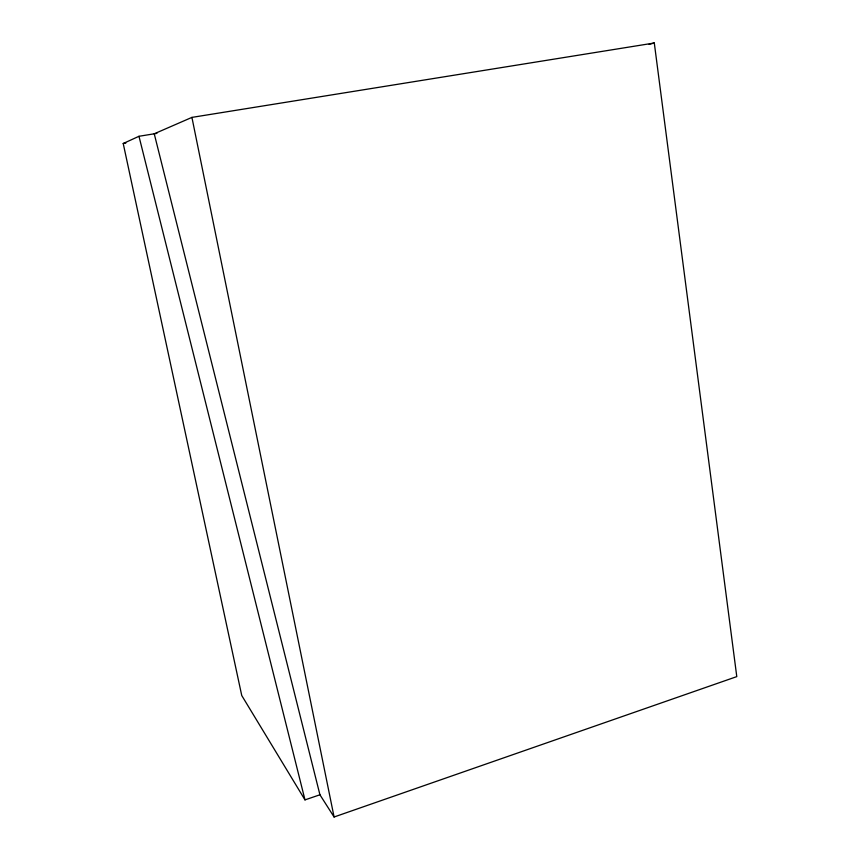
<?xml version="1.0" encoding="UTF-8"?>
<svg xmlns="http://www.w3.org/2000/svg" width="860" height="860" viewBox="0 0 860 860"><rect width="100%" height="100%" fill="white"/><g stroke="black" fill="none" stroke-linecap="round" stroke-linejoin="round"><path stroke-width="1.29" d="M319.931 794.78L154.241 133.794L191.92 117.39L654.299 43L736.784 676.616L334.088 817L319.931 794.78L304.988 799.886L241.746 695.525L123.216 143.502L138.976 136.288L156.896 133.364M649.106 44.322L654.299 43M123.216 143.502L125.85 143.072M138.976 136.288L304.988 799.886M191.92 117.39L334.088 817"/></g></svg>
